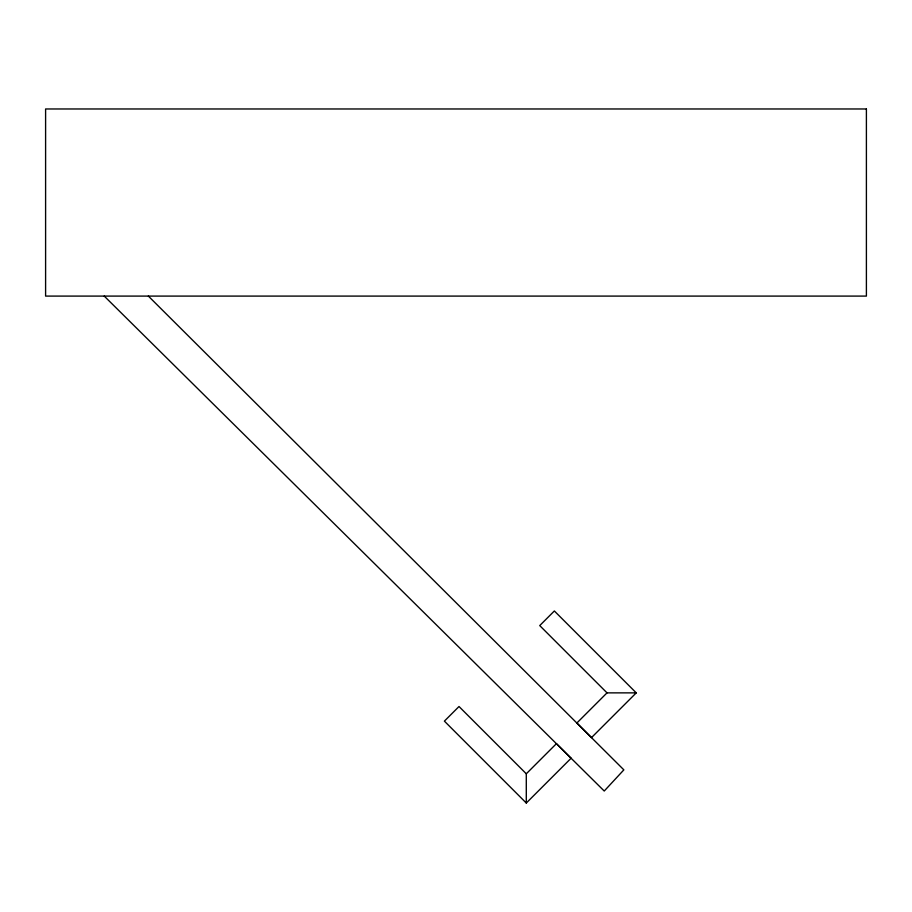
<?xml version="1.0" encoding="UTF-8"?>
<svg xmlns="http://www.w3.org/2000/svg" width="912" height="912" viewBox="0 0 912 912"><rect width="100%" height="100%" fill="white"/><g stroke="black" fill="none" stroke-linecap="round" stroke-linejoin="round"><path stroke-width="1.37" d="M571.06 758.26L526.292 803.027L526.292 773.786L556.445 743.645L570.809 758.009M607.016 692.869L576.863 723.011L591.478 737.626L636.245 692.869L554.348 610.972L539.733 625.586L607.016 692.869L636.245 692.869M104.23 296.092L604.234 791.023L623.854 769.865L148.36 296.092M526.292 773.786L459.01 706.515L444.395 721.13L526.292 803.027M866.4 108.973L45.6 108.973L45.6 296.092L866.4 296.092L866.4 108.973"/></g></svg>
